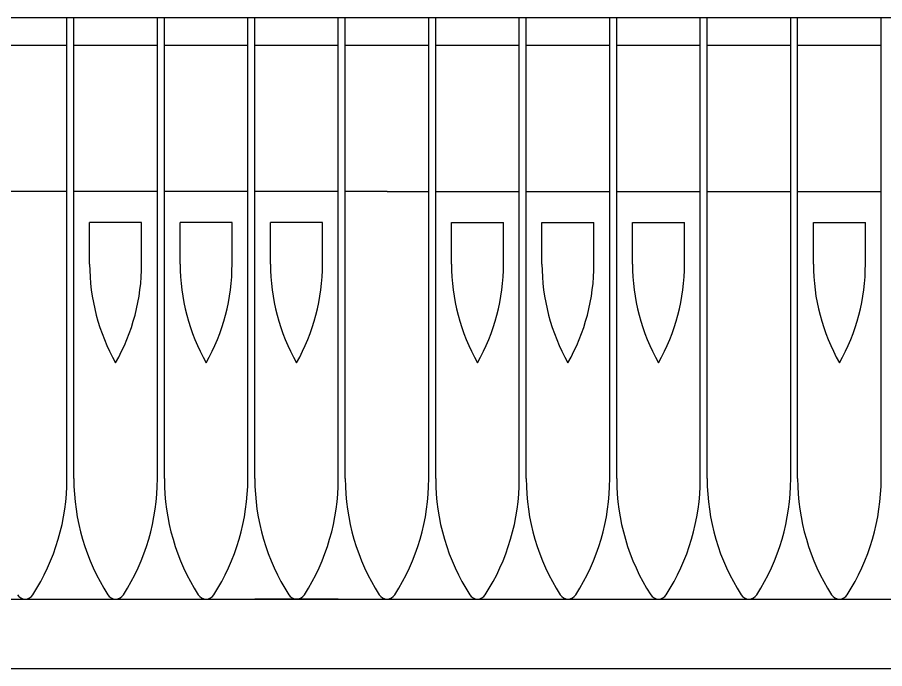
# Model space of a CAD drawing. Extents: x -111 to 2985, y -118 to 122.
# Drawn here: x -5.66 to 12.82, y 27.31 to 41.2 of the extents above; entities that cross this region are included whole.
import ezdxf

# ---------------------------------------------------------------- set-up
doc = ezdxf.new("R2010")
doc.units = 0
doc.layers.add('LAYER_03', color=5, linetype='CONTINUOUS')

msp = doc.modelspace()

# ---------------------------------------------------------------- linework, layer by layer
at = {"layer": 'LAYER_03'}
for points in [[(-13.204, 41.2), (33.064, 41.2), (33.064, 4.476)], [(-4.455, 31.365), (-4.455, 41.2)], [(-2.527, 31.365), (-2.527, 41.2)], [(-0.599, 31.365), (-0.599, 41.2)], [(1.329, 31.365), (1.329, 41.2)], [(3.256, 31.365), (3.256, 41.2)], [(5.184, 31.365), (5.184, 41.2)], [(7.112, 31.365), (7.112, 41.2)], [(9.04, 31.365), (9.04, 41.2)], [(10.968, 31.365), (10.968, 41.2)], [(-6.383, 40.607), (-4.603, 40.607)], [(-4.455, 40.607), (-2.675, 40.607)], [(-2.527, 40.607), (-0.748, 40.607)], [(-0.599, 40.607), (1.18, 40.607)], [(1.329, 40.607), (3.108, 40.607)], [(3.256, 40.607), (5.036, 40.607)], [(5.184, 40.607), (6.964, 40.607)], [(7.112, 40.607), (8.892, 40.607)], [(9.04, 40.607), (10.82, 40.607)], [(10.968, 40.607), (12.747, 40.607)], [(-4.603, 37.486), (-6.383, 37.486)], [(-2.675, 37.486), (-4.455, 37.486)], [(-0.748, 37.486), (-2.527, 37.486)], [(1.18, 37.486), (-0.599, 37.486)], [(2.218, 37.486), (1.329, 37.486)], [(2.218, 37.486), (3.108, 37.486)], [(3.256, 37.486), (5.036, 37.486)], [(5.184, 37.486), (6.964, 37.486)], [(7.112, 37.486), (8.892, 37.486)], [(9.04, 37.486), (10.82, 37.486)], [(10.968, 37.486), (12.747, 37.486)], [(-4.119, 35.94), (-4.119, 36.826)], [(-3.011, 36.826), (-4.119, 36.826)], [(-2.192, 35.94), (-2.192, 36.826)], [(-1.083, 36.826), (-2.192, 36.826)], [(-0.264, 35.94), (-0.264, 36.826)], [(3.592, 36.826), (4.7, 36.826)], [(3.592, 35.94), (3.592, 36.826)], [(5.52, 35.94), (5.52, 36.826), (6.628, 36.826)], [(7.448, 35.94), (7.448, 36.826), (8.556, 36.826)], [(11.303, 35.94), (11.303, 36.826), (12.412, 36.826)], [(-13.204, 28.797), (3.256, 28.797)], [(1.18, 28.797), (-0.599, 28.797)], [(3.256, 28.797), (5.036, 28.797)], [(5.036, 28.797), (33.064, 28.797)], [(-13.204, 27.314), (33.064, 27.314)]]:
    msp.add_lwpolyline(points, dxfattribs=at)
for points in [[(-5.327, 28.888, 0.143063), (-4.603, 31.365), (-4.603, 41.2)], [(-3.399, 28.888, 0.143063), (-2.675, 31.365), (-2.675, 41.2)], [(-1.471, 28.888, 0.143063), (-0.748, 31.365), (-0.748, 41.2)], [(0.457, 28.888, 0.143063), (1.18, 31.365), (1.18, 41.2)], [(2.384, 28.888, 0.143063), (3.108, 31.365), (3.108, 41.2)], [(4.312, 28.888, 0.143063), (5.036, 31.365), (5.036, 41.2)], [(6.24, 28.888, 0.143063), (6.964, 31.365), (6.964, 41.2)], [(8.168, 28.888, 0.143063), (8.892, 31.365), (8.892, 41.2)], [(10.096, 28.888, 0.143062), (10.82, 31.365), (10.82, 41.2)], [(12.024, 28.888, 0.143063), (12.747, 31.365), (12.747, 41.2)], [(-3.565, 33.837, 0.129556), (-3.011, 35.94), (-3.011, 36.826)], [(-1.637, 33.837, 0.129556), (-1.083, 35.94), (-1.083, 36.826)], [(0.291, 33.837, 0.129556), (0.845, 35.94), (0.845, 36.826), (-0.264, 36.826)], [(4.146, 33.837, 0.129556), (4.7, 35.94), (4.7, 36.826)], [(6.074, 33.837, 0.129556), (6.628, 35.94), (6.628, 36.826)], [(8.002, 33.837, 0.129556), (8.556, 35.94), (8.556, 36.826)], [(11.858, 33.837, 0.129556), (12.412, 35.94), (12.412, 36.826)], [(-4.119, 35.94, 0.129556), (-3.565, 33.837)], [(-2.192, 35.94, 0.129556), (-1.637, 33.837)], [(-0.264, 35.94, 0.129556), (0.291, 33.837)], [(3.592, 35.94, 0.129556), (4.146, 33.837)], [(5.52, 35.94, 0.129556), (6.074, 33.837)], [(7.448, 35.94, 0.129556), (8.002, 33.837)], [(11.303, 35.94, 0.129556), (11.858, 33.837)], [(-4.455, 31.365, 0.143063), (-3.731, 28.888)], [(-2.527, 31.365, 0.143063), (-1.803, 28.888)], [(-0.599, 31.365, 0.143063), (0.124, 28.888)], [(1.329, 31.365, 0.143063), (2.052, 28.888)], [(3.256, 31.365, 0.143063), (3.98, 28.888)], [(5.184, 31.365, 0.143063), (5.908, 28.888)], [(7.112, 31.365, 0.143063), (7.836, 28.888)], [(9.04, 31.365, 0.143063), (9.764, 28.888)], [(10.968, 31.365, 0.143063), (11.692, 28.888)], [(-5.659, 28.888, 0.547862), (-5.327, 28.888)], [(-3.731, 28.888, 0.547862), (-3.399, 28.888)], [(-1.803, 28.888, 0.547862), (-1.471, 28.888)], [(0.124, 28.888, 0.547862), (0.457, 28.888)], [(2.052, 28.888, 0.255981), (2.218, 28.797)], [(2.218, 28.797, 0.255981), (2.384, 28.888)], [(3.98, 28.888, 0.547862), (4.312, 28.888)], [(5.908, 28.888, 0.547862), (6.24, 28.888)], [(7.836, 28.888, 0.547862), (8.168, 28.888)], [(9.764, 28.888, 0.547862), (10.096, 28.888)], [(11.692, 28.888, 0.547862), (12.024, 28.888)]]:
    msp.add_lwpolyline(points, format="xyb", dxfattribs=at)

doc.saveas('drawing.dxf')
